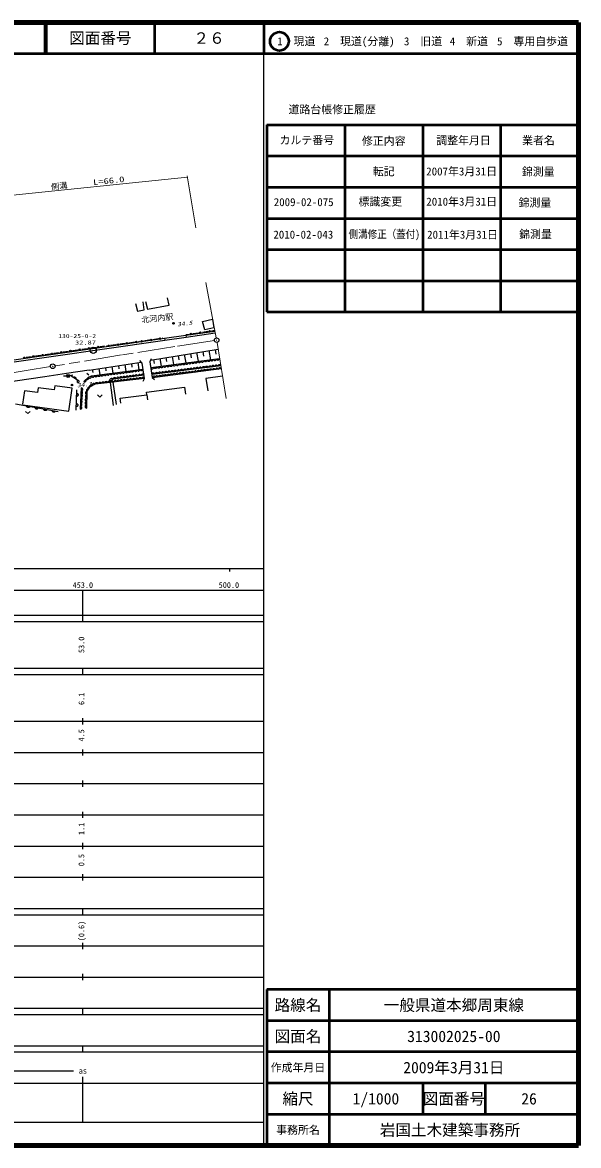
# Model space of a CAD drawing. Units: millimetres, scale not verified. Extents: x 40000 to 680000, y 20000 to 380000.
# Drawn here: x 501618 to 680000, y 20000 to 380000 of the extents above; entities that cross this region are included whole.
import ezdxf
from ezdxf.enums import TextEntityAlignment as Align

# ---------------------------------------------------------------- set-up
doc = ezdxf.new("R2010")
doc.units = ezdxf.units.MM
doc.header["$LTSCALE"] = 1000
doc.linetypes.add('CHAIN', pattern=[18.5, 12, -1.5, 3.5, -1.5])
for name, color, linetype, lineweight in [('M-BGD', 7, 'Continuous', 25), ('M-BGD-HTXT', 7, 'Continuous', 13), ('M-BMK', 2, 'CHAIN', 13), ('M-BMK-SRVR', 3, 'Continuous', 25), ('M-TTL', 2, 'Continuous', 140), ('M-TTL-BAND', 7, 'Continuous', 25), ('M-TTL-FRAM', 2, 'Continuous', 50), ('M-TTL-LINE', 7, 'Continuous', 50)]:
    doc.layers.add(name, color=color, linetype=linetype, lineweight=lineweight)
doc.layers.add('M-TTL-TXT', color=7, linetype='Continuous')
doc.styles.add('ＭＳ ゴシック', font='')
doc.styles.get('ＭＳ ゴシック').set_extended_font_data('MS Gothic')

# ---------------------------------------------------------------- blocks, each defined once
blk = doc.blocks.new('BUHIN70')
at = {"color": 7, "linetype": 'Continuous', "lineweight": 25}
blk.add_lwpolyline([(-124, 491), (-228, 426), (-308, 342), (-392, 219), (-424, 97), (-432, -28), (-393, -180), (-327, -286), (-241, -379), (-109, -448), (1, -480), (124, -491)], dxfattribs=at)
blk = doc.blocks.new('BUHIN71')
at = {"color": 7, "linetype": 'Continuous', "lineweight": 25}
blk.add_lwpolyline([(120, -492), (224, -428), (306, -345), (391, -223), (423, -100), (432, 25), (395, 177), (330, 284), (244, 378), (113, 447), (3, 481), (-120, 492)], dxfattribs=at)
blk = doc.blocks.new('BUHIN72')
at = {"color": 7, "linetype": 'Continuous', "lineweight": 25}
blk.add_lwpolyline([(116, -477), (217, -414), (296, -334), (379, -216), (410, -97), (419, 24), (382, 172), (319, 275), (237, 366), (109, 433), (3, 465), (-116, 477)], dxfattribs=at)
blk = doc.blocks.new('BUHIN73')
at = {"color": 7, "linetype": 'Continuous', "lineweight": 25}
blk.add_lwpolyline([(112, -453), (208, -393), (283, -317), (361, -204), (390, -91), (398, 24), (363, 164), (303, 262), (224, 349), (102, 412), (1, 443), (-112, 453)], dxfattribs=at)
blk = doc.blocks.new('BUHIN74')
at = {"color": 7, "linetype": 'Continuous', "lineweight": 25}
blk.add_lwpolyline([(113, -485), (216, -423), (297, -343), (382, -223), (415, -103), (425, 20), (390, 170), (327, 276), (244, 369), (115, 439), (8, 472), (-113, 485)], dxfattribs=at)
blk = doc.blocks.new('BUHIN75')
at = {"color": 7, "linetype": 'Continuous', "lineweight": 25}
blk.add_lwpolyline([(292, -426), (368, -327), (416, -219), (453, -72), (440, 57), (403, 179), (313, 311), (212, 389), (97, 448), (-54, 467), (-170, 459), (-292, 426)], dxfattribs=at)
blk = doc.blocks.new('BUHIN76')
at = {"color": 7, "linetype": 'Continuous', "lineweight": 25}
blk.add_lwpolyline([(351, -164), (362, -71), (352, 17), (320, 126), (262, 205), (192, 269), (83, 320), (-12, 332), (-108, 326), (-213, 281), (-285, 232), (-351, 164)], dxfattribs=at)
blk = doc.blocks.new('BUHIN77')
at = {"color": 7, "linetype": 'Continuous', "lineweight": 25}
blk.add_lwpolyline([(541, 47), (490, 168), (416, 268), (300, 378), (175, 432), (44, 462), (-123, 447), (-247, 396), (-361, 320), (-456, 192), (-509, 81), (-541, -47)], dxfattribs=at)
blk = doc.blocks.new('BUHIN78')
at = {"color": 7, "linetype": 'Continuous', "lineweight": 25}
blk.add_lwpolyline([(-489, -31), (-445, -141), (-381, -233), (-278, -334), (-167, -386), (-50, -416), (102, -406), (214, -362), (318, -297), (407, -183), (457, -84), (489, 31)], dxfattribs=at)
blk = doc.blocks.new('BUHIN79')
at = {"color": 7, "linetype": 'Continuous', "lineweight": 25}
blk.add_lwpolyline([(-383, 326), (-429, 214), (-447, 100), (-444, -48), (-399, -165), (-333, -271), (-215, -372), (-100, -420), (23, -446), (169, -425), (277, -388), (383, -326)], dxfattribs=at)
blk = doc.blocks.new('BUHIN81')
at = {"color": 7, "linetype": 'Continuous', "lineweight": 25}
blk.add_lwpolyline([(-119, 476), (-220, 413), (-298, 332), (-380, 213), (-411, 94), (-418, -27), (-381, -174), (-317, -277), (-234, -367), (-106, -434), (0, -465), (119, -476)], dxfattribs=at)
blk = doc.blocks.new('BUHIN82')
at = {"color": 7, "linetype": 'Continuous', "lineweight": 25}
blk.add_lwpolyline([(118, -485), (221, -422), (301, -341), (385, -220), (417, -99), (426, 24), (389, 174), (325, 279), (241, 372), (111, 441), (3, 474), (-118, 485)], dxfattribs=at)
blk = doc.blocks.new('BUHIN93')
at = {"color": 7, "linetype": 'Continuous', "lineweight": 25}
blk.add_lwpolyline([(498, 42), (468, -76), (416, -178), (331, -296), (226, -365), (112, -410), (-42, -423), (-162, -397), (-277, -347), (-383, -245), (-451, -153), (-498, -42)], dxfattribs=at)
blk = doc.blocks.new('BUHIN96')
at = {"color": 7, "linetype": 'Continuous', "lineweight": 25}
blk.add_lwpolyline([(-32, -499), (-144, -452), (-237, -386), (-341, -284), (-394, -170), (-422, -51), (-412, 104), (-369, 219), (-303, 325), (-187, 415), (-85, 469), (32, 499)], dxfattribs=at)
blk = doc.blocks.new('BUHIN99')
at = {"color": 7, "linetype": 'Continuous', "lineweight": 25}
blk.add_circle((0, 0), 249, dxfattribs=at)
blk = doc.blocks.new('BUHIN100')
at = {"color": 7, "linetype": 'Continuous', "lineweight": 25}
blk.add_circle((0, 0), 249, dxfattribs=at)
blk = doc.blocks.new('BUHIN101')
at = {"color": 7, "linetype": 'Continuous', "lineweight": 25}
blk.add_circle((0, 0), 249, dxfattribs=at)
blk = doc.blocks.new('BUHIN102')
at = {"color": 7, "linetype": 'Continuous', "lineweight": 25}
blk.add_circle((0, 0), 249, dxfattribs=at)
blk = doc.blocks.new('BUHIN104')
at = {"color": 7, "linetype": 'Continuous', "lineweight": 25}
for radius in [498, 440, 382, 322, 265, 195, 135, 77.5, 15]:
    blk.add_circle((0, 0), radius, dxfattribs=at)
blk = doc.blocks.new('BUHIN105')
at = {"color": 7, "linetype": 'Continuous', "lineweight": 25}
for centre, radius in [((0, 0), 250), ((0, 0), 219), ((0, 0), 188), ((0, 0), 156), ((0, 0), 125), ((0, 0), 93.8), ((-1, 0), 62.5), ((0, 0), 31.2)]:
    blk.add_circle(centre, radius, dxfattribs=at)
blk = doc.blocks.new('BUHIN138')
at = {"color": 7, "linetype": 'Continuous', "lineweight": 13}
blk.add_lwpolyline([(268, 786), (-350, -40), (440, -704)], dxfattribs=at)
blk = doc.blocks.new('BUHIN143')
at = {"color": 3, "linetype": 'Continuous', "lineweight": 25}
for radius in [746, 22.5]:
    blk.add_circle((0, 0), radius, dxfattribs=at)
blk = doc.blocks.new('BUHIN144')
at = {"color": 3, "linetype": 'Continuous', "lineweight": 25}
for radius in [995, 30]:
    blk.add_circle((0, 0), radius, dxfattribs=at)

msp = doc.modelspace()

# ---------------------------------------------------------------- linework, layer by layer
at = {"layer": 'M-BGD'}
for p, q in [((548661, 289400), (548198, 291781)), ((537851, 289863), (538484, 287503)), ((540633, 287904), (540359, 290411)), ((541096, 290538), (541708, 288072)), ((541708, 288072), (548661, 289400)), ((538484, 287503), (540633, 287904)), ((559356, 284185), (562535, 284873)), ((562535, 284873), (563026, 282153)), ((554029, 279742), (563364, 281098)), ((561042, 280889), (559320, 280637)), ((560077, 281432), (559356, 284185)), ((563026, 282153), (560077, 281432)), ((563340, 281225), (562289, 281071)), ((527120, 275865), (547197, 278750)), ((527208, 275251), (547286, 278136)), ((537548, 277467), (535824, 277235)), ((538913, 277651), (538797, 277635)), ((539210, 277694), (538913, 277651)), ((542179, 278129), (540457, 277877)), ((545147, 278563), (543425, 278311)), ((546691, 278789), (546394, 278745)), ((547197, 278750), (554029, 279742)), ((547197, 278750), (547286, 278136)), ((547286, 278136), (554118, 279128)), ((554029, 279742), (554118, 279128)), ((555105, 280020), (554054, 279866)), ((554118, 279128), (563478, 280488)), ((558074, 280454), (556352, 280202)), ((497386, 271657), (527120, 275865)), ((497473, 271044), (527207, 275251)), ((510477, 273704), (508755, 273454)), ((513446, 274135), (511724, 273885)), ((516415, 274566), (514693, 274316)), ((519384, 274997), (517662, 274747)), ((522353, 275428), (520631, 275178)), ((525322, 275859), (523600, 275609)), ((527916, 276235), (526569, 276040)), ((528629, 276265), (528512, 276250)), ((531602, 276666), (529877, 276433)), ((534575, 277066), (532850, 276834)), ((542712, 271750), (564374, 275322)), ((555512, 273861), (555739, 272487)), ((557481, 274185), (557944, 271378)), ((559451, 274510), (559687, 273076)), ((561420, 274835), (561903, 271906)), ((563389, 275160), (563636, 273665)), ((504540, 272843), (502818, 272593)), ((507508, 273273), (505786, 273023)), ((522991, 268593), (539687, 271119)), ((532382, 270014), (532545, 268938)), ((534469, 270330), (534801, 268137)), ((536556, 270646), (536725, 269529)), ((538643, 270961), (538987, 268689)), ((539988, 270750), (539276, 271621)), ((540800, 265910), (539988, 270750)), ((542912, 272212), (542490, 271238)), ((542490, 271238), (543269, 266202)), ((542782, 269353), (564862, 272301)), ((543696, 271912), (543893, 270720)), ((545666, 272237), (546069, 269792)), ((547635, 272562), (547842, 271309)), ((549604, 272887), (550027, 270321)), ((551574, 273211), (551790, 271898)), ((553543, 273536), (553986, 270849)), ((515710, 267469), (508829, 266386)), ((515788, 266662), (514789, 266612)), ((522991, 268593), (515710, 267469)), ((516775, 266800), (517749, 267025)), ((519301, 265312), (517271, 266581)), ((522239, 267537), (522896, 267069)), ((522753, 266276), (523768, 266682)), ((523768, 266682), (540305, 268863)), ((524035, 268751), (524186, 267754)), ((526122, 269067), (526429, 267033)), ((528209, 269383), (528366, 268346)), ((530296, 269698), (530615, 267585)), ((540635, 266896), (530722, 265667)), ((565250, 269897), (543126, 267130)), ((549824, 266969), (543343, 266138)), ((565408, 268921), (549824, 266969)), ((565787, 266573), (560481, 265870)), ((508829, 266386), (494916, 264325)), ((506701, 262900), (506490, 261363)), ((511836, 262195), (506701, 262900)), ((512014, 263489), (511836, 262195)), ((517522, 262733), (512014, 263489)), ((519301, 264550), (519301, 265312)), ((520215, 256023), (520570, 262875)), ((521281, 264906), (522753, 266276)), ((523108, 263078), (522296, 261759)), ((524935, 264043), (523108, 263078)), ((540772, 265855), (524935, 264043)), ((530722, 265667), (529554, 264855)), ((530870, 257258), (529885, 264609)), ((530628, 264694), (531678, 257492)), ((540346, 265033), (540800, 265910)), ((541409, 261503), (553644, 263138)), ((543269, 266202), (544017, 265553)), ((553644, 263138), (553947, 260897)), ((560481, 265870), (561043, 261917)), ((502255, 261945), (501664, 257642)), ((506490, 261363), (502255, 261945)), ((516518, 255416), (517522, 262733)), ((518895, 255718), (519098, 262266)), ((522296, 261759), (522144, 256327)), ((532959, 259595), (541469, 260685)), ((533141, 257959), (532959, 259595)), ((541469, 260685), (541409, 261503)), ((541469, 260685), (541772, 259050)), ((499383, 257718), (513025, 255259)), ((501713, 257448), (516518, 255416))]:
    msp.add_line(p, q, dxfattribs=at)
for points in [[(522753, 266276), (522838, 266175), (522938, 266100), (523082, 266028), (523218, 266012), (523352, 266021), (523510, 266084), (523614, 266170), (523701, 266276), (523755, 266427), (523774, 266549), (523768, 266682)], [(517862, 266211), (517957, 266288), (518059, 266338), (518198, 266381), (518323, 266374), (518441, 266341), (518573, 266259), (518654, 266167), (518715, 266058), (518740, 265913), (518739, 265799), (518710, 265681)], [(519301, 265431), (519416, 265391), (519514, 265331), (519624, 265236), (519684, 265126), (519719, 265009), (519719, 264854), (519684, 264736), (519624, 264626), (519514, 264529), (519416, 264469), (519301, 264431)], [(530722, 265667), (530585, 265771), (530436, 265836), (530232, 265885), (530055, 265866), (529888, 265814), (529707, 265688), (529600, 265549), (529520, 265390), (529496, 265182), (529508, 265022), (529554, 264855)]]:
    msp.add_lwpolyline(points, dxfattribs=at)
at = {"layer": 'M-BGD-HTXT'}
for p, q in [((554548, 330376), (494249, 324220)), ((557256, 314127), (554464, 330881)), ((563778, 278891), (560455, 296592)), ((564036, 277413), (566943, 259417))]:
    msp.add_line(p, q, dxfattribs=at)
at = {"layer": 'M-BMK'}
for p, q in [((563175, 278044), (550456, 276158)), ((550456, 276158), (533398, 273412)), ((533398, 273412), (512071, 269907)), ((502810, 268442), (493472, 266880)), ((510590, 269668), (502810, 268442))]:
    msp.add_line(p, q, dxfattribs=at)
at = {"layer": 'M-TTL'}
for p, q in [((680000, 380000), (40000, 380000)), ((680000, 20000), (680000, 380000)), ((40000, 20000), (680000, 20000))]:
    msp.add_line(p, q, dxfattribs=at)
at = {"layer": 'M-TTL-BAND'}
for p, q in [((579000, 20000), (579000, 370000)), ((40000, 205000), (579000, 205000)), ((568000, 205000), (568000, 204000)), ((68000, 198000), (579000, 198000)), ((521000, 188000), (521000, 198000)), ((40000, 190000), (579000, 190000)), ((40000, 188000), (579000, 188000)), ((40000, 173000), (579000, 173000)), ((521000, 171000), (521000, 173000)), ((40000, 171000), (579000, 171000)), ((40000, 156000), (579000, 156000)), ((521000, 155000), (521000, 157000)), ((46000, 146000), (579000, 146000)), ((521000, 145000), (521000, 147000)), ((521000, 135000), (521000, 137000)), ((52000, 136000), (579000, 136000)), ((46000, 126000), (579000, 126000)), ((521000, 125000), (521000, 127000)), ((52000, 116000), (579000, 116000)), ((521000, 115000), (521000, 117000)), ((46000, 106000), (579000, 106000)), ((521000, 105000), (521000, 107000)), ((40000, 96000), (579000, 96000)), ((40000, 94000), (579000, 94000)), ((521000, 94000), (521000, 96000)), ((49000, 84000), (579000, 84000)), ((521000, 83000), (521000, 85000)), ((40000, 74000), (579000, 74000)), ((521000, 73000), (521000, 75000)), ((40000, 64000), (579000, 64000)), ((40000, 62000), (579000, 62000)), ((521000, 62000), (521000, 64000)), ((40000, 52000), (579000, 52000)), ((521000, 50000), (521000, 52000)), ((40000, 50000), (579000, 50000)), ((71000, 44000), (518000, 44000)), ((40000, 40000), (579000, 40000)), ((521000, 27500), (521000, 42000)), ((68000, 27500), (579000, 27500))]:
    msp.add_line(p, q, dxfattribs=at)
at = {"layer": 'M-TTL-FRAM'}
for p, q in [((580000, 347197), (580000, 287197)), ((580000, 347197), (680000, 347197)), ((580000, 287197), (680000, 287197)), ((680000, 70000), (580000, 70000)), ((580000, 70000), (580000, 20000))]:
    msp.add_line(p, q, dxfattribs=at)
at = {"layer": 'M-TTL-LINE'}
for p, q in [((508747, 380000), (508747, 370000)), ((509247, 380000), (509247, 370000)), ((543997, 380000), (543997, 370000)), ((579000, 380000), (579000, 370000)), ((40000, 370000), (680000, 370000)), ((605000, 347197), (605000, 287197)), ((630000, 347197), (630000, 287197)), ((655000, 347197), (655000, 287197)), ((580000, 337197), (680000, 337197)), ((580000, 327197), (680000, 327197)), ((580000, 317197), (680000, 317197)), ((580000, 307197), (680000, 307197)), ((580000, 297197), (680000, 297197)), ((600000, 70000), (600000, 20000)), ((680000, 60000), (580000, 60000)), ((680000, 50000), (580000, 50000)), ((680000, 40000), (580000, 40000)), ((630000, 40000), (630000, 30000)), ((650000, 40000), (650000, 30000)), ((680000, 30000), (580000, 30000))]:
    msp.add_line(p, q, dxfattribs=at)
msp.add_circle((584031, 373958), 3000, dxfattribs=at)

# ---------------------------------------------------------------- block references
at = {"layer": 'M-BGD', "rotation": 83.42076}
for name, p in [('BUHIN105', (550061, 283545)), ('BUHIN99', (558697, 280546)), ('BUHIN99', (561665, 280980)), ('BUHIN101', (535199, 277150)), ('BUHIN101', (538172, 277551)), ('BUHIN100', (539834, 277785)), ('BUHIN100', (542802, 278220)), ('BUHIN100', (545771, 278654)), ('BUHIN99', (555729, 280111)), ('BUHIN102', (508132, 273364)), ('BUHIN102', (511101, 273795)), ('BUHIN102', (514070, 274226)), ('BUHIN102', (517039, 274656)), ('BUHIN102', (520007, 275087)), ('BUHIN102', (522976, 275518)), ('BUHIN102', (525945, 275949)), ('BUHIN101', (529253, 276349)), ('BUHIN101', (532226, 276750)), ('BUHIN102', (502194, 272502)), ('BUHIN102', (505163, 272933)), ('BUHIN70', (546294, 269822)), ('BUHIN70', (547298, 269956)), ('BUHIN70', (548302, 270090)), ('BUHIN70', (549305, 270224)), ('BUHIN70', (550309, 270358)), ('BUHIN70', (551313, 270492)), ('BUHIN70', (552316, 270626)), ('BUHIN70', (553320, 270760)), ('BUHIN70', (554324, 270894)), ('BUHIN70', (555327, 271028)), ('BUHIN70', (556331, 271162)), ('BUHIN70', (557335, 271296)), ('BUHIN70', (558338, 271430)), ('BUHIN70', (559342, 271564)), ('BUHIN70', (560345, 271698)), ('BUHIN70', (561349, 271832)), ('BUHIN70', (562353, 271966)), ('BUHIN71', (562736, 269582)), ('BUHIN70', (563356, 272100)), ('BUHIN71', (563742, 269708)), ('BUHIN70', (564360, 272234)), ('BUHIN71', (564748, 269834)), ('BUHIN104', (516287, 266687)), ('BUHIN81', (524254, 266746)), ('BUHIN81', (525227, 266875)), ('BUHIN81', (526200, 267003)), ('BUHIN81', (527173, 267131)), ('BUHIN81', (528145, 267260)), ('BUHIN81', (529118, 267388)), ('BUHIN81', (530091, 267516)), ('BUHIN81', (531064, 267644)), ('BUHIN81', (532036, 267773)), ('BUHIN81', (533009, 267901)), ('BUHIN82', (533200, 265974)), ('BUHIN81', (533982, 268029)), ('BUHIN82', (534192, 266097)), ('BUHIN81', (534955, 268158)), ('BUHIN82', (535183, 266220)), ('BUHIN81', (535928, 268286)), ('BUHIN82', (536174, 266343)), ('BUHIN81', (536900, 268414)), ('BUHIN82', (537165, 266466)), ('BUHIN81', (537873, 268542)), ('BUHIN82', (538157, 266589)), ('BUHIN81', (538846, 268671)), ('BUHIN82', (539148, 266712)), ('BUHIN81', (539819, 268799)), ('BUHIN82', (540139, 266835)), ('BUHIN70', (543283, 269420)), ('BUHIN71', (543629, 267193)), ('BUHIN73', (543806, 266197)), ('BUHIN70', (544287, 269554)), ('BUHIN71', (544634, 267319)), ('BUHIN73', (544732, 266316)), ('BUHIN70', (545291, 269688)), ('BUHIN71', (545640, 267444)), ('BUHIN73', (545658, 266435)), ('BUHIN73', (546584, 266553)), ('BUHIN71', (546646, 267570)), ('BUHIN73', (547509, 266672)), ('BUHIN71', (547651, 267696)), ('BUHIN73', (548435, 266791)), ('BUHIN71', (548657, 267822)), ('BUHIN73', (549361, 266909)), ('BUHIN71', (549663, 267947)), ('BUHIN72', (550311, 267030)), ('BUHIN71', (550668, 268073)), ('BUHIN72', (551285, 267152)), ('BUHIN71', (551674, 268199)), ('BUHIN72', (552259, 267274)), ('BUHIN71', (552680, 268325)), ('BUHIN72', (553233, 267396)), ('BUHIN71', (553685, 268450)), ('BUHIN72', (554207, 267518)), ('BUHIN71', (554691, 268576)), ('BUHIN72', (555181, 267640)), ('BUHIN71', (555697, 268702)), ('BUHIN72', (556155, 267762)), ('BUHIN71', (556702, 268828)), ('BUHIN72', (557129, 267884)), ('BUHIN71', (557708, 268954)), ('BUHIN72', (558103, 268006)), ('BUHIN71', (558714, 269079)), ('BUHIN72', (559077, 268128)), ('BUHIN71', (559719, 269205)), ('BUHIN72', (560051, 268250)), ('BUHIN71', (560725, 269331)), ('BUHIN72', (561025, 268372)), ('BUHIN71', (561731, 269457)), ('BUHIN72', (561999, 268494)), ('BUHIN72', (562973, 268616)), ('BUHIN72', (563947, 268738)), ('BUHIN72', (564921, 268860)), ('BUHIN105', (517492, 263784)), ('BUHIN78', (520545, 262386)), ('BUHIN79', (521649, 265248)), ('BUHIN79', (522385, 265934)), ('BUHIN76', (522905, 262748)), ('BUHIN75', (523565, 263319)), ('BUHIN75', (524479, 263802)), ('BUHIN74', (525430, 264099)), ('BUHIN74', (526420, 264213)), ('BUHIN74', (527410, 264326)), ('BUHIN74', (528400, 264439)), ('BUHIN74', (529389, 264552)), ('BUHIN74', (530379, 264666)), ('BUHIN82', (531218, 265729)), ('BUHIN74', (531369, 264779)), ('BUHIN82', (532209, 265851)), ('BUHIN74', (532359, 264892)), ('BUHIN74', (533349, 265005)), ('BUHIN74', (534338, 265119)), ('BUHIN74', (535328, 265232)), ('BUHIN74', (536318, 265345)), ('BUHIN74', (537308, 265458)), ('BUHIN74', (538297, 265572)), ('BUHIN74', (539287, 265685)), ('BUHIN74', (540277, 265798)), ('BUHIN93', (519047, 260629)), ('BUHIN78', (520392, 259449)), ('BUHIN78', (520443, 260428)), ('BUHIN78', (520494, 261407)), ('BUHIN77', (522220, 259043)), ('BUHIN77', (522250, 260129)), ('BUHIN77', (522281, 261215)), ('BUHIN76', (522499, 262089)), ('BUHIN96', (503476, 256980)), ('BUHIN96', (506204, 256488)), ('BUHIN96', (508932, 255997)), ('BUHIN93', (518946, 257355)), ('BUHIN78', (520240, 256512)), ('BUHIN78', (520291, 257491)), ('BUHIN78', (520342, 258470)), ('BUHIN77', (522159, 256870)), ('BUHIN77', (522189, 257957)), ('BUHIN96', (511661, 255505))]:
    msp.add_blockref(name, p, dxfattribs=at)
at = {"layer": 'M-BGD-HTXT', "rotation": 83.42076}
for p in [(526454, 260253), (503356, 254960)]:
    msp.add_blockref('BUHIN138', p, dxfattribs=at)
at = {"layer": 'M-BMK-SRVR', "rotation": 83.42076}
for name, p in [('BUHIN143', (563917, 278154)), ('BUHIN144', (524319, 274893)), ('BUHIN143', (511331, 269785))]:
    msp.add_blockref(name, p, dxfattribs=at)

# ---------------------------------------------------------------- texts
at = {"layer": 'M-BGD-HTXT', "style": 'ＭＳ ゴシック'}
for s, width, p in [('側溝 ', 1.05, (510906, 325826)), ('L=66.0', 1.35, (524442, 327263))]:
    msp.add_text(s, height=1833, rotation=6.2, dxfattribs=dict(at, width=width)).set_placement(p, align=Align.BOTTOM_LEFT)
msp.add_text('北河内駅 ', height=1833, rotation=6.2, dxfattribs=at).set_placement((539933, 283197), align=Align.BOTTOM_LEFT)
at = {"layer": 'M-BGD-HTXT', "style": 'ＭＳ ゴシック', "oblique": 15, "width": 1.35}
for s, p in [('34.5', (551412, 282190)), ('34.3', (519239, 262622))]:
    msp.add_text(s, height=1320, rotation=6.2, dxfattribs=at).set_placement(p, align=Align.BOTTOM_LEFT)
at = {"layer": 'M-BGD-HTXT', "style": 'ＭＳ ゴシック'}
for s, width, p in [('130-25-0-2', 1.35, (513118, 278434)), ('32.87', 1.5, (518466, 276339))]:
    msp.add_text(s, height=1320, dxfattribs=dict(at, width=width)).set_placement(p, align=Align.BOTTOM_LEFT)
at = {"layer": 'M-TTL-BAND', "style": 'ＭＳ ゴシック'}
for s, p in [('453.0', (521000, 198195)), ('500.0', (567844, 198195)), ('as', (521000, 42500))]:
    msp.add_text(s, height=1833, dxfattribs=at).set_placement(p, align=Align.BOTTOM_CENTER)
for s, p in [('53.0', (522000, 180500)), ('6.1', (522000, 163174)), ('4.5', (522000, 151500)), ('1.1', (522000, 121500)), ('0.5', (522000, 111500)), ('(0.6)', (522000, 88764))]:
    msp.add_text(s, height=1833, rotation=90, dxfattribs=at).set_placement(p, align=Align.BOTTOM_CENTER)
at = {"layer": 'M-TTL-TXT', "style": 'ＭＳ ゴシック'}
for s, height, p in [('図面番号', 3666, (526622, 375000)), ('２６', 3666, (561497, 375000)), ('1\u3000現道', 2566, (589448, 373958)), ('2\u3000現道(分離)', 2566, (609619, 373958)), ('3\u3000旧道', 2566, (630121, 373958)), ('4\u3000新道', 2566, (644824, 373958)), ('5\u3000専用自歩道', 2566, (665228, 373958)), ('道路台帳修正履歴', 2566, (600968, 352113)), ('カルテ番号', 2566, (592839, 342277)), ('修正内容', 2566, (617509, 342023)), ('調整年月日', 2566, (643089, 342197)), ('業者名', 2566, (667134, 342197)), ('転記', 2566, (617500, 332245)), ('2007年3月31日', 2566, (642500, 332245)), ('錦測量', 2566, (667077, 332189)), ('標識変更', 2566, (616397, 322565)), ('2010年3月31日', 2566, (642525, 322565)), ('2009-02-075', 2566, (591833, 322409)), ('錦測量', 2566, (665994, 322252)), ('2010-02-043', 2566, (591708, 311995)), ('2011年3月31日', 2566, (642790, 311978)), ('錦測量', 2566, (666190, 312122)), ('路線名', 3666, (590000, 65000)), ('路線名', 3666, (590000, 65000)), ('一般県道本郷周東線', 3666, (640000, 65000)), ('図面名', 3666, (590000, 55000)), ('図面名', 3666, (590000, 55000)), ('313002025-00', 3666, (640000, 55000)), ('2009年3月31日', 3666, (640000, 45000)), ('作成年月日', 2566, (590000, 45000)), ('作成年月日', 2566, (590000, 45000)), ('縮尺', 3666, (590000, 35000)), ('縮尺', 3666, (590000, 35000)), ('1/1000', 3666, (615000, 35000)), ('図面番号', 3666, (640000, 35000)), ('図面番号', 3666, (640000, 35000)), ('26', 3666, (664125, 35000)), ('事務所名', 2566, (590000, 25000)), ('事務所名', 2566, (590000, 25000)), ('岩国土木建築事務所 ', 3666, (640000, 25000))]:
    msp.add_text(s, height=height, dxfattribs=at).set_placement(p, align=Align.MIDDLE_CENTER)
at = {"layer": 'M-TTL-TXT', "style": 'ＭＳ ゴシック', "width": 0.85}
msp.add_text('側溝修正（蓋付)', height=2566, dxfattribs=at).set_placement((617669, 312122), align=Align.MIDDLE_CENTER)

doc.saveas('drawing.dxf')
